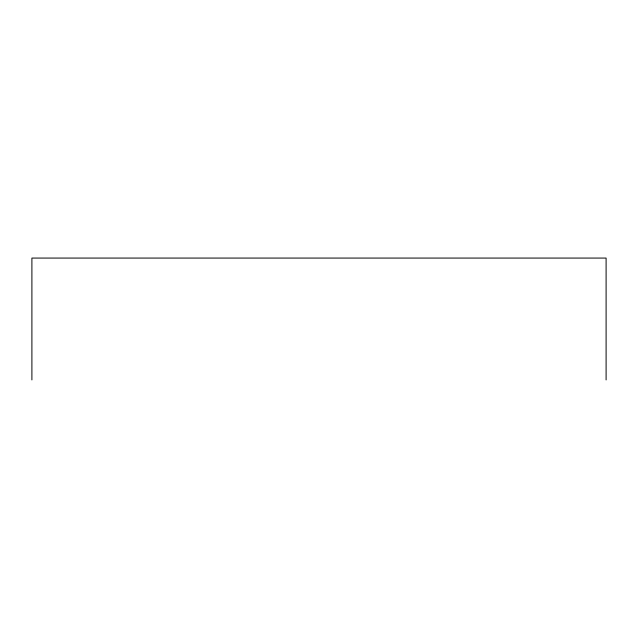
<?xml version="1.0" encoding="UTF-8"?>
<svg xmlns="http://www.w3.org/2000/svg" width="638" height="638" viewBox="0 0 638 638"><rect width="100%" height="100%" fill="white"/><g stroke="black" fill="none" stroke-linecap="round" stroke-linejoin="round"><path stroke-width="0.96" d="M606.1 379.929L606.1 258.071L31.9 258.071L31.9 379.929"/></g></svg>
